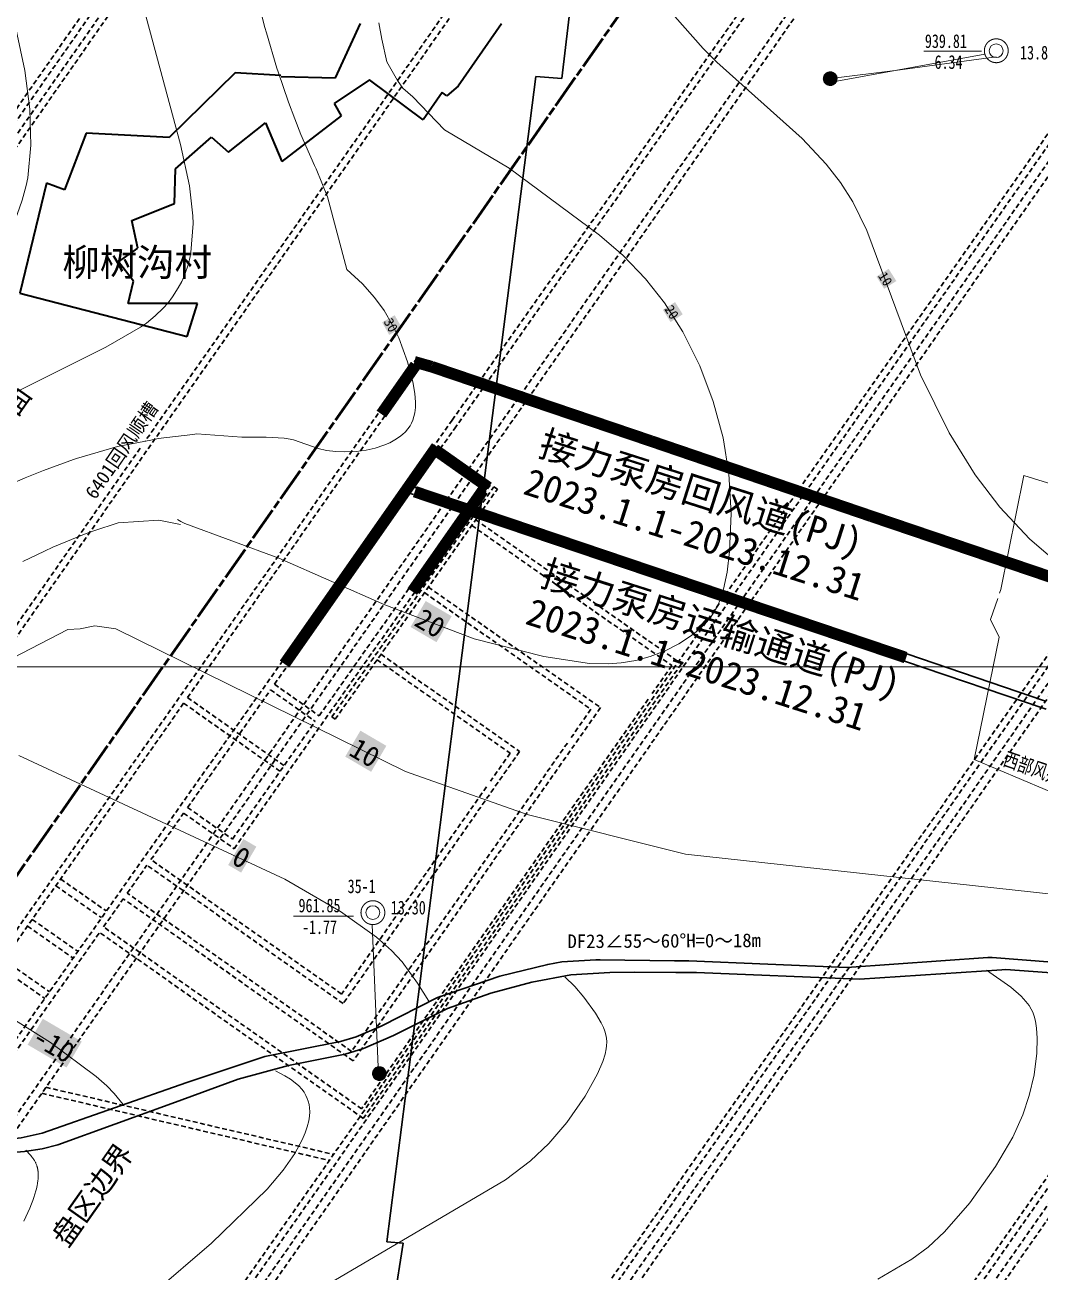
# Model space of a CAD drawing. Header units: inches. Extents: x 36473197 to 36486087, y 3899343 to 3911260.
# Drawn here: x 36477074 to 36477814, y 3906559 to 3907468 of the extents above; entities that cross this region are included whole.
import ezdxf
from ezdxf.enums import TextEntityAlignment as Align

# ---------------------------------------------------------------- set-up
doc = ezdxf.new("R2010")
doc.units = ezdxf.units.IN
doc.header["$MEASUREMENT"] = 0
for name, pattern in [('ACAD_ISO02W100', [15, 12, -3]), ('虚线', [0.0045, 0.00175, -0.001, 0.00175]), ('采区边界', [0.03, 0.0125, -0.001, 0.003, -0.001, 0.0125])]:
    doc.linetypes.add(name, pattern=pattern)
doc.layers.get('Defpoints').update_dxf_attribs({"lineweight": 0})
doc.layers.add('0，2022年4季度接续', color=40, linetype='ACAD_ISO02W100')
for name, color, linetype, lineweight in [('4煤底板等值线', 7, 'Continuous', 0), ('build', 7, 'Continuous', 0), ('JZ-围墙线', 7, 'Continuous', 0), ('五六盘区排水系统', 7, 'Continuous', 0), ('五盘区出面', 7, 'Continuous', 0), ('五盘区回采巷道', 7, 'Continuous', 0), ('可采边界', 7, 'Continuous', 0), ('四盘区辅运巷', 7, 'Continuous', 0), ('居民地', 7, 'Continuous', 0), ('巷道注记', 7, 'Continuous', 0), ('注记', 7, 'Continuous', 0), ('等值线注记', 7, 'Continuous', 0), ('等值线注记东区', 7, 'Continuous', 0), ('经纬网', 7, 'Continuous', 0), ('西区开拓设计', 7, 'Continuous', 0), ('钻孔', 7, 'Continuous', 0), ('钻孔变量', 7, 'Continuous', 0)]:
    doc.layers.add(name, color=color, linetype=linetype, lineweight=lineweight)
doc.layers.add('保护煤柱', color=7, linetype='Continuous', lineweight=0, true_color=0xff0042)
doc.layers.add('断层', color=9, linetype='Continuous', lineweight=0, true_color=0x808080)
doc.styles.add('仿宋', font='simfang.ttf')
doc.styles.add('仿宋_GB2312', font='')
doc.styles.add('宋体', font='SIMSUN.TTC')
doc.styles.add('新宋体', font='SIMSUN.TTC')
doc.styles.add('黑体', font='simhei.ttf')
doc.styles.get('仿宋_GB2312').set_extended_font_data('仿宋_GB2312')
doc.linetypes.add('保护煤柱', pattern='A,0.0195,-0.001,[6,西北矿业高家堡煤矿2022年采掘接续图(2022.8.14).shx,S=1.01575e-06,R=0,X=0,Y=0],0.0195', length=0.04)
doc.linetypes.add('断层上盘', pattern='A,0.01,-0.00215,[5,西北矿业高家堡煤矿2022年采掘接续图(2022.8.14).shx,S=3.07087e-07,R=0,X=0,Y=0],-0.00185,0.01', length=0.024)
doc.linetypes.add('断层下盘', pattern='A,0.01,-0.002,[1,西北矿业高家堡煤矿2022年采掘接续图(2022.8.14).shx,S=5.56693e-06,R=0,X=0,Y=0],0,[2,西北矿业高家堡煤矿2022年采掘接续图(2022.8.14).shx,S=5.56693e-06,R=0,X=0,Y=0],0,[3,西北矿业高家堡煤矿2022年采掘接续图(2022.8.14).shx,S=5.56693e-06,R=0,X=0,Y=0],0,[4,西北矿业高家堡煤矿2022年采掘接续图(2022.8.14).shx,S=5.56693e-06,R=0,X=0,Y=0],-0.002,0.01', length=0.024)
doc.dimstyles.get("Standard").update_dxf_attribs({"dimtxt": 30, "dimasz": 20, "dimexe": 0.18, "dimexo": 0.0625, "dimgap": 0.09, "dimtad": 1, "dimdec": 0, "dimzin": 0, "dimdsep": 46, "dimtxsty": '仿宋', "dimcen": 0.09, "dimclrd": 150, "dimclre": 150, "dimadec": 0, "dimazin": 0, "dimtfac": 1, "dimtdec": 0, "dimtofl": 0, "dimtmove": 0, "dimatfit": 3, "dimfxl": 1, "dimtolj": 1, "dimtzin": 0, "dimlwd": 0, "dimarcsym": 0})

# ---------------------------------------------------------------- blocks, each defined once
blk = doc.blocks.new('*D204')
at = {"layer": 'Defpoints', "color": 0, "transparency": 16777216}
for p in [(36476925.52, 3911082.36), (36486060.15, 3904950.04), (36485936.09, 3904772.87)]:
    blk.add_point(p, dxfattribs=at)
at = {"layer": '四盘区辅运巷', "color": 150, "lineweight": -2, "transparency": 16777216}
for p, q in [((36476925.55, 3911082.41), (36477049.68, 3911259.68)), ((36485936.12, 3904772.92), (36486060.25, 3904950.19))]:
    blk.add_line(p, q, dxfattribs=at)
at = {"layer": '四盘区辅运巷', "color": 150, "lineweight": 0, "transparency": 16777216}
blk.add_line((36477065.96, 3911248.06), (36486043.76, 3904961.51), dxfattribs=at)
at = {"layer": '四盘区辅运巷', "color": 150, "transparency": 16777216}
for points in [[(36477067.87, 3911250.79), (36477064.05, 3911245.33), (36477049.58, 3911259.53)], [(36486045.68, 3904964.24), (36486041.85, 3904958.78), (36486060.15, 3904950.04)]]:
    blk.add_solid(points, dxfattribs=at)
at = {"layer": '四盘区辅运巷', "color": 0, "transparency": 16777216, "insert": (36481563.62, 3908117.29), "char_height": 30, "attachment_point": 5, "rotation": 324.99908, "style": '仿宋'}
blk.add_mtext('\\A1;1100', dxfattribs=at)

msp = doc.modelspace()

# ---------------------------------------------------------------- hatches: boundary and pattern name
at = {"layer": '4煤底板等值线', "true_color": 0xffffff}
for points in [[(36477695, 3907284.53), (36477703.9, 3907290.16), (36477709.53, 3907281.26), (36477700.64, 3907275.63)], [(36477539.14, 3907260.28), (36477548.04, 3907265.91), (36477553.67, 3907257.01), (36477544.78, 3907251.38)], [(36477334.3, 3907251.15), (36477343.47, 3907256.33), (36477348.65, 3907247.16), (36477339.48, 3907241.98)]]:
    msp.add_hatch(color=7, dxfattribs=at).paths.add_polyline_path(points, flags=17)
at = {"layer": '等值线注记', "true_color": 0xffffff}
for points in [[(36477355.03, 3907028.97), (36477366.11, 3907047.9), (36477385.05, 3907036.82), (36477373.97, 3907017.89)], [(36477307.37, 3906934.43), (36477318.46, 3906953.37), (36477337.39, 3906942.29), (36477326.31, 3906923.35)], [(36477221.97, 3906855.38), (36477233.05, 3906874.31), (36477242.52, 3906868.77), (36477231.43, 3906849.83)], [(36477075.64, 3906724.3), (36477086.72, 3906743.24), (36477115.12, 3906726.61), (36477104.04, 3906707.68)]]:
    msp.add_hatch(color=7, dxfattribs=at).paths.add_polyline_path(points, flags=17)
at = {"layer": '钻孔变量'}
for points in [[(36477656.24, 3907428.86), (36477656.26, 3907428.43), (36477656.32, 3907427.99), (36477656.41, 3907427.57), (36477656.55, 3907427.15), (36477656.71, 3907426.74), (36477656.92, 3907426.36), (36477657.15, 3907425.99), (36477657.42, 3907425.64), (36477657.71, 3907425.32), (36477658.04, 3907425.02), (36477658.38, 3907424.75), (36477658.75, 3907424.52), (36477659.14, 3907424.32), (36477659.55, 3907424.15), (36477659.96, 3907424.02), (36477660.39, 3907423.92), (36477660.82, 3907423.87), (36477661.26, 3907423.85), (36477661.7, 3907423.87), (36477662.13, 3907423.92), (36477662.56, 3907424.02), (36477662.98, 3907424.15), (36477663.38, 3907424.32), (36477663.77, 3907424.52), (36477664.14, 3907424.75), (36477664.49, 3907425.02), (36477664.81, 3907425.32), (36477665.1, 3907425.64), (36477665.37, 3907425.99), (36477665.61, 3907426.36), (36477665.81, 3907426.74), (36477665.98, 3907427.15), (36477666.11, 3907427.57), (36477666.2, 3907427.99), (36477666.26, 3907428.43), (36477666.28, 3907428.86), (36477666.26, 3907429.3), (36477666.2, 3907429.74), (36477666.11, 3907430.16), (36477665.98, 3907430.58), (36477665.81, 3907430.99), (36477665.61, 3907431.37), (36477665.37, 3907431.74), (36477665.1, 3907432.09), (36477664.81, 3907432.41), (36477664.49, 3907432.71), (36477664.14, 3907432.97), (36477663.77, 3907433.21), (36477663.38, 3907433.41), (36477662.98, 3907433.58), (36477662.56, 3907433.71), (36477662.13, 3907433.81), (36477661.7, 3907433.86), (36477661.26, 3907433.88), (36477660.82, 3907433.86), (36477660.39, 3907433.81), (36477659.96, 3907433.71), (36477659.55, 3907433.58), (36477659.14, 3907433.41), (36477658.75, 3907433.21), (36477658.38, 3907432.97), (36477658.04, 3907432.71), (36477657.71, 3907432.41), (36477657.42, 3907432.09), (36477657.15, 3907431.74), (36477656.92, 3907431.37), (36477656.71, 3907430.99), (36477656.55, 3907430.58), (36477656.41, 3907430.16), (36477656.32, 3907429.74), (36477656.26, 3907429.3), (36477656.24, 3907428.86)], [(36477327.26, 3906703.26), (36477327.28, 3906703.69), (36477327.34, 3906704.13), (36477327.44, 3906704.55), (36477327.57, 3906704.97), (36477327.73, 3906705.38), (36477327.94, 3906705.76), (36477328.17, 3906706.13), (36477328.44, 3906706.48), (36477328.73, 3906706.8), (36477329.06, 3906707.1), (36477329.4, 3906707.37), (36477329.77, 3906707.6), (36477330.16, 3906707.8), (36477330.57, 3906707.97), (36477330.98, 3906708.1), (36477331.41, 3906708.2), (36477331.85, 3906708.25), (36477332.28, 3906708.27), (36477332.72, 3906708.25), (36477333.15, 3906708.2), (36477333.58, 3906708.1), (36477334, 3906707.97), (36477334.4, 3906707.8), (36477334.79, 3906707.6), (36477335.16, 3906707.37), (36477335.51, 3906707.1), (36477335.83, 3906706.8), (36477336.13, 3906706.48), (36477336.39, 3906706.13), (36477336.63, 3906705.76), (36477336.83, 3906705.38), (36477337, 3906704.97), (36477337.13, 3906704.55), (36477337.22, 3906704.13), (36477337.28, 3906703.69), (36477337.3, 3906703.26), (36477337.28, 3906702.82), (36477337.22, 3906702.38), (36477337.13, 3906701.96), (36477337, 3906701.54), (36477336.83, 3906701.14), (36477336.63, 3906700.75), (36477336.39, 3906700.38), (36477336.13, 3906700.03), (36477335.83, 3906699.71), (36477335.51, 3906699.41), (36477335.16, 3906699.15), (36477334.79, 3906698.91), (36477334.4, 3906698.71), (36477334, 3906698.54), (36477333.58, 3906698.41), (36477333.15, 3906698.31), (36477332.72, 3906698.26), (36477332.28, 3906698.24), (36477331.85, 3906698.26), (36477331.41, 3906698.31), (36477330.98, 3906698.41), (36477330.57, 3906698.54), (36477330.16, 3906698.71), (36477329.77, 3906698.91), (36477329.4, 3906699.15), (36477329.06, 3906699.41), (36477328.73, 3906699.71), (36477328.44, 3906700.03), (36477328.17, 3906700.38), (36477327.94, 3906700.75), (36477327.73, 3906701.14), (36477327.57, 3906701.54), (36477327.44, 3906701.96), (36477327.34, 3906702.38), (36477327.28, 3906702.82)]]:
    msp.add_hatch(color=7, dxfattribs=at).paths.add_polyline_path(points, flags=17)

# ---------------------------------------------------------------- linework, layer by layer
at = {"layer": '0，2022年4季度接续', "color": 2, "linetype": 'ACAD_ISO02W100', "ltscale": 5, "const_width": 8.46}
for points in [[(36477333.76, 3907184.26), (36477358.78, 3907219.98)], [(36477357.77, 3907222.37), (36477370.39, 3907218.81)], [(36477372.62, 3907158.42), (36477411.91, 3907130.73)], [(36477356.28, 3907054.83), (36477407.85, 3907128.59)], [(36477263.09, 3907002), (36477349.12, 3907124.87)]]:
    msp.add_lwpolyline(points, dxfattribs=at)
at = {"layer": '0，2022年4季度接续', "color": 3, "linetype": 'ACAD_ISO02W100', "ltscale": 5, "const_width": 8.46}
for points in [[(36477370.39, 3907218.81), (36477530.76, 3907164.48)], [(36477349.12, 3907124.87), (36477374.14, 3907160.59)], [(36477358.11, 3907127.66), (36477477.49, 3907087.34)]]:
    msp.add_lwpolyline(points, dxfattribs=at)
at = {"layer": '0，2022年4季度接续', "color": 160, "linetype": 'ACAD_ISO02W100', "ltscale": 5, "const_width": 8.46}
msp.add_lwpolyline([(36477530.76, 3907164.48), (36477691.02, 3907109.8)], dxfattribs=at)
at = {"layer": '0，2022年4季度接续', "color": 1, "linetype": 'ACAD_ISO02W100', "ltscale": 5, "const_width": 8.46}
for points in [[(36477691.02, 3907109.8), (36477851.39, 3907055.47)], [(36477596.87, 3907047.01), (36477716.25, 3907006.69)]]:
    msp.add_lwpolyline(points, dxfattribs=at)
at = {"layer": '0，2022年4季度接续', "color": 5, "linetype": 'ACAD_ISO02W100', "ltscale": 5, "const_width": 8.46}
msp.add_lwpolyline([(36477477.49, 3907087.34), (36477596.87, 3907047.01)], dxfattribs=at)
at = {"layer": '4煤底板等值线', "color": 7, "linetype": 'Continuous', "lineweight": 0, "flags": 128}
for points in [[(36477128.65, 3907598.31), (36477187.24, 3907380.95), (36477193.72, 3907350.76), (36477196.24, 3907328.89), (36477196.46, 3907323.18), (36477194.66, 3907302.1), (36477194.22, 3907299.1), (36477192.95, 3907293.79), (36477190.3, 3907286.03), (36477188.11, 3907281.02), (36477185.59, 3907276.29), (36477181.28, 3907269.67), (36477178.08, 3907265.48), (36477174.64, 3907261.5), (36477168.76, 3907255.82), (36477162.42, 3907250.65), (36477157.95, 3907247.53), (36477132.67, 3907233.03), (36476875.6, 3907104.57), (36476545.39, 3906990.27), (36476473.14, 3906957.43)], [(36477491.43, 3907538.05), (36477568.59, 3907450.91), (36477578.54, 3907440.8), (36477640.82, 3907385.33), (36477658.37, 3907366.59), (36477668.77, 3907353.25), (36477677.72, 3907339.02), (36477687.88, 3907318.15), (36477727.18, 3907212.93), (36477748, 3907170.53), (36477767.05, 3907139.86), (36477785.02, 3907116.39), (36477806.77, 3907093.31), (36477834.22, 3907069.72)], [(36477242.96, 3907488.92), (36477248.82, 3907466.1), (36477249.92, 3907462.22), (36477257.54, 3907436.47), (36477258.39, 3907433.75), (36477265.92, 3907411.8), (36477270.59, 3907399.54), (36477275.05, 3907388.2), (36477284.9, 3907365.64), (36477286.11, 3907363.03), (36477294.48, 3907342.69), (36477308.66, 3907289.78)], [(36477064.95, 3907475.96), (36477073.54, 3907434.92), (36477077.2, 3907406.7), (36477078.05, 3907380.45), (36477075.68, 3907356.45), (36477074.64, 3907350.95), (36477071.72, 3907340.13), (36477067.97, 3907329.85), (36477063.51, 3907320.14), (36477058.31, 3907310.9), (36477049.38, 3907297.9), (36477035.65, 3907281.86), (36477008.18, 3907256.16), (36476954.87, 3907216.52), (36476910.53, 3907189.9), (36476864.1, 3907167.73), (36476795.6, 3907143.18), (36476524.91, 3907069.98), (36476428.1, 3907033.93)], [(36477379.93, 3907391.57), (36477356.77, 3907415.54), (36477356.77, 3907415.54), (36477349.3, 3907421.82), (36477345.55, 3907427.42), (36477337.71, 3907441.04), (36477334.08, 3907457.71), (36477332.01, 3907469.54)], [(36477379.93, 3907391.57), (36477426.9, 3907363.55), (36477493.02, 3907314.81), (36477510.24, 3907299.8), (36477526.58, 3907282.85), (36477540.35, 3907265.38), (36477553.74, 3907244.23), (36477566.09, 3907219.43), (36477575.96, 3907193.4), (36477583.12, 3907166.86), (36477587.38, 3907140.57), (36477589.06, 3907111.67), (36477587.9, 3907084.05), (36477586.03, 3907068.9), (36477583.51, 3907056.66), (36477581.23, 3907049.4), (36477578.92, 3907044.05), (36477576.68, 3907039.98), (36477573.58, 3907035.47), (36477569.89, 3907031.17), (36477565.54, 3907027.02), (36477559.35, 3907022.18), (36477550.77, 3907016.7), (36477540.85, 3907011.69), (36477529.79, 3907007.42), (36477519.52, 3907004.59), (36477508.66, 3907002.71), (36477499.23, 3907002.01), (36477485.61, 3907002.36), (36477452.22, 3907007.36), (36477401.44, 3907020.37), (36477336.21, 3907045.17), (36477258.88, 3907079.24), (36477190.23, 3907104.4), (36477187.3, 3907105.88), (36477185.07, 3907107.25)], [(36477308.66, 3907289.78), (36477320.05, 3907279.18), (36477328.83, 3907269.18), (36477335.71, 3907259.7), (36477341.9, 3907249.12), (36477346.39, 3907239.73), (36477352.81, 3907222.32), (36477356.74, 3907207.7), (36477358.21, 3907199.23), (36477358.67, 3907193.03), (36477358.58, 3907189.03), (36477358.14, 3907185.19), (36477357.53, 3907182.44), (36477356.68, 3907179.8), (36477355.77, 3907177.7), (36477354.66, 3907175.71), (36477353.09, 3907173.45), (36477351.27, 3907171.34), (36477349.21, 3907169.37), (36477346.93, 3907167.55), (36477343.61, 3907165.34), (36477339.98, 3907163.39), (36477335.58, 3907161.49), (36477329.34, 3907159.45), (36477322.77, 3907157.97), (36477315.46, 3907156.97), (36477307, 3907156.59), (36477300.41, 3907156.88), (36477293.63, 3907157.77), (36477287.69, 3907159.09), (36477269.73, 3907165.36), (36477267.13, 3907166.05), (36477262.82, 3907166.73), (36477249.63, 3907167.39), (36477231.86, 3907167.35)], [(36477231.86, 3907167.35), (36477199.16, 3907169.93), (36477196.24, 3907169.41), (36477170.98, 3907166.32), (36477165.43, 3907165.33), (36477141.25, 3907160.5), (36477137.14, 3907159.48), (36477111.27, 3907151.94), (36477109.07, 3907151.19), (36477087.15, 3907143.17), (36477073.94, 3907137.66), (36477064.34, 3907133.5)], [(36477072.07, 3907076.77), (36477087.82, 3907084.2), (36477094, 3907087.07), (36477117.02, 3907096.6), (36477123.86, 3907099.04), (36477141.73, 3907104.96), (36477171.31, 3907106.9), (36477187.27, 3907103.67)], [(36477140.06, 3907027.67), (36477124.77, 3907029.82), (36477113.94, 3907027.63), (36477113.94, 3907027.63), (36477105.07, 3907027.04), (36476889.19, 3906915.63), (36476691.18, 3906836.86), (36476643.13, 3906812.73), (36476603.98, 3906788.84), (36476568.29, 3906762.52), (36476539.98, 3906737.48), (36476510.89, 3906706.52), (36476485.35, 3906673.09), (36476465.98, 3906641.73), (36476449.51, 3906608.36), (36476436.12, 3906572.87), (36476424.86, 3906529.44), (36476418.69, 3906486.16), (36476417.04, 3906444.1), (36476420.32, 3906392.44), (36476431.17, 3906329.68), (36476463.44, 3906220.22), (36476476.1, 3906185.32)], [(36477140.06, 3907027.67), (36477351.31, 3906923.6), (36477440.13, 3906892.27), (36477555.79, 3906863.17), (36478021.33, 3906812.51)], [(36477069.28, 3906935.17), (36477263.32, 3906845.01), (36477303.88, 3906821.56), (36477330.09, 3906802.71), (36477341.23, 3906792.97), (36477348.9, 3906784.65), (36477360.13, 3906769.29), (36477368.41, 3906756.01)], [(36476987.87, 3906781.99), (36477015.35, 3906766.35), (36477024.8, 3906761.73), (36477042.54, 3906754.85), (36477064.11, 3906743.74), (36477092.41, 3906725.89), (36477125.57, 3906701.23), (36477133.45, 3906694.36), (36477138.89, 3906688.79), (36477145.4, 3906680.74)], [(36477695.93, 3906553.24), (36477720.83, 3906568.01), (36477732.69, 3906576.76), (36477744.59, 3906587.73), (36477763.05, 3906609.05), (36477781.82, 3906635.38), (36477794.44, 3906656.98), (36477801.81, 3906673.17), (36477806.56, 3906687.31), (36477809.98, 3906702.41), (36477811.96, 3906718.04), (36477812.32, 3906729.19), (36477811.87, 3906736.35), (36477811.05, 3906741.44), (36477810.06, 3906745.19), (36477809.05, 3906747.94), (36477807.92, 3906750.32), (36477806.36, 3906752.95), (36477804.13, 3906755.94), (36477800.66, 3906759.68), (36477793.02, 3906766.22), (36477775.37, 3906778.65)], [(36477467.57, 3906773.72), (36477474.94, 3906766.68), (36477481.55, 3906758.98), (36477489.93, 3906747.29), (36477494.2, 3906740.17), (36477495.81, 3906736.9), (36477496.86, 3906734.15), (36477497.56, 3906731.64), (36477498.01, 3906729.06), (36477498.19, 3906726.39), (36477498.1, 3906723.6), (36477497.82, 3906721.24), (36477497.04, 3906717.48), (36477495.33, 3906711.99), (36477491.52, 3906702.99), (36477482.53, 3906686.83), (36477469.1, 3906667.6), (36477456, 3906652.32), (36477442.55, 3906639.57), (36477424.26, 3906625.69), (36477166.79, 3906474.33)], [(36477256.38, 3906705.23), (36477263.38, 3906701.7), (36477267.37, 3906699.21), (36477270.84, 3906696.6), (36477273.45, 3906694.24), (36477275.69, 3906691.78), (36477277.3, 3906689.61), (36477278.64, 3906687.39), (36477279.72, 3906685.11), (36477280.42, 3906683.16), (36477281.02, 3906680.78), (36477281.38, 3906678.35), (36477281.52, 3906675.46), (36477281.33, 3906672.09), (36477280.8, 3906668.69), (36477279.7, 3906664.4), (36477278.2, 3906660.11), (36477275.98, 3906655), (36477270.49, 3906645.06), (36477262.09, 3906632.84), (36477250.36, 3906619.05), (36477209.79, 3906579.68), (36477080.6, 3906468.76), (36477026.49, 3906415.09)], [(36477074.37, 3906647.49), (36477075.47, 3906646.24), (36477076.6, 3906645), (36477077.73, 3906643.75), (36477078.81, 3906642.47), (36477079.05, 3906642.16), (36477079.28, 3906641.85), (36477079.51, 3906641.54), (36477079.74, 3906641.22), (36477079.97, 3906640.86), (36477080.21, 3906640.5), (36477080.43, 3906640.14), (36477080.65, 3906639.77), (36477080.88, 3906639.36), (36477081.09, 3906638.95), (36477081.3, 3906638.53), (36477081.5, 3906638.11), (36477081.71, 3906637.65), (36477081.9, 3906637.18), (36477082.08, 3906636.71), (36477082.25, 3906636.23), (36477082.34, 3906635.98), (36477082.42, 3906635.72), (36477082.49, 3906635.46), (36477082.57, 3906635.2), (36477082.64, 3906634.93), (36477082.71, 3906634.66), (36477082.78, 3906634.39), (36477082.85, 3906634.11), (36477082.91, 3906633.83), (36477082.97, 3906633.54), (36477083.02, 3906633.25), (36477083.07, 3906632.96), (36477083.12, 3906632.66), (36477083.16, 3906632.35), (36477083.2, 3906632.05), (36477083.24, 3906631.74), (36477083.27, 3906631.42), (36477083.3, 3906631.1), (36477083.33, 3906630.78), (36477083.35, 3906630.46), (36477083.37, 3906630.12), (36477083.38, 3906629.78), (36477083.39, 3906629.44), (36477083.39, 3906629.1), (36477083.38, 3906628.37), (36477083.35, 3906627.64), (36477083.31, 3906626.92), (36477083.25, 3906626.19), (36477083.17, 3906625.39), (36477083.07, 3906624.59), (36477082.95, 3906623.8), (36477082.82, 3906623.01), (36477082.58, 3906621.7), (36477082.3, 3906620.4), (36477082, 3906619.1), (36477081.67, 3906617.81), (36477080.98, 3906615.38), (36477080.21, 3906612.98), (36477079.38, 3906610.59), (36477078.5, 3906608.23), (36477077.22, 3906605.06), (36477075.86, 3906601.92), (36477074.42, 3906598.81), (36477072.93, 3906595.74)]]:
    msp.add_lwpolyline(points, dxfattribs=at)
at = {"layer": 'JZ-围墙线', "linetype": 'Continuous', "lineweight": 15, "flags": 128}
msp.add_lwpolyline([(36477783.53, 3907049.86), (36477778.23, 3907034.49), (36477784.53, 3907021.59), (36477766.41, 3906932.25), (36477904.52, 3906873.96), (36477979.93, 3907084.44), (36477802.52, 3907139.42), (36477785.76, 3907056.35), (36477784.83, 3907053.65)], dxfattribs=at)
at = {"layer": '五六盘区排水系统', "color": 30, "linetype": '虚线', "lineweight": 30, "ltscale": 2000, "true_color": 0xff7f00}
for p, q in [((36477385.32, 3907179.76), (36477828.27, 3907808.29)), ((36477387.01, 3907173.48), (36477832.67, 3907805.85)), ((36477359.79, 3907225.25), (36476967.18, 3906664.76)), ((36477361.52, 3907218.97), (36477192.35, 3906977.47)), ((36477028.53, 3906673.49), (36477385.32, 3907179.76)), ((36477376.7, 3907158.85), (36477387.01, 3907173.48)), ((36477357.22, 3907131.21), (36477373.82, 3907154.77)), ((36477357.22, 3907131.21), (36477373.82, 3907154.77)), ((36477357.22, 3907131.21), (36477373.82, 3907154.77)), ((36477373.82, 3907154.77), (36477406.5, 3907131.74)), ((36477373.82, 3907154.77), (36477406.5, 3907131.74)), ((36477373.82, 3907154.77), (36477406.5, 3907131.74)), ((36477376.7, 3907158.85), (36477413.46, 3907132.94)), ((36477376.7, 3907158.85), (36477413.46, 3907132.94)), ((36477376.7, 3907158.85), (36477413.46, 3907132.94)), ((36477401.63, 3907116.16), (36477413.46, 3907132.94)), ((36477401.63, 3907116.16), (36477413.46, 3907132.94)), ((36477401.63, 3907116.16), (36477413.46, 3907132.94)), ((36477255.73, 3906987.2), (36477353.97, 3907126.6)), ((36477255.73, 3906987.2), (36477353.97, 3907126.6)), ((36477255.73, 3906987.2), (36477353.97, 3907126.6)), ((36477396.7, 3907117.83), (36477406.5, 3907131.74)), ((36477396.7, 3907117.83), (36477406.5, 3907131.74)), ((36477396.7, 3907117.83), (36477406.5, 3907131.74)), ((36477404.6, 3907115.15), (36477415.92, 3907131.22)), ((36477404.6, 3907115.15), (36477415.92, 3907131.22)), ((36477404.6, 3907115.15), (36477415.92, 3907131.22)), ((36477407.56, 3907114.15), (36477418.37, 3907129.49)), ((36477407.56, 3907114.15), (36477418.37, 3907129.49)), ((36477407.56, 3907114.15), (36477418.37, 3907129.49)), ((36477415.92, 3907131.22), (36477418.37, 3907129.49)), ((36477415.92, 3907131.22), (36477418.37, 3907129.49)), ((36477415.92, 3907131.22), (36477418.37, 3907129.49)), ((36477226.25, 3906867.29), (36477398.39, 3907111.56)), ((36477226.25, 3906867.29), (36477398.39, 3907111.56)), ((36477226.25, 3906867.29), (36477398.39, 3907111.56)), ((36477288.4, 3906964.17), (36477393.45, 3907113.23)), ((36477288.4, 3906964.17), (36477393.45, 3907113.23)), ((36477288.4, 3906964.17), (36477393.45, 3907113.23)), ((36477297.62, 3906963.36), (36477401.35, 3907110.55)), ((36477297.62, 3906963.36), (36477401.35, 3907110.55)), ((36477297.62, 3906963.36), (36477401.35, 3907110.55)), ((36477300.07, 3906961.63), (36477404.32, 3907109.55)), ((36477300.07, 3906961.63), (36477404.32, 3907109.55)), ((36477300.07, 3906961.63), (36477404.32, 3907109.55)), ((36477402.61, 3907107.14), (36477552.64, 3907002.09)), ((36477402.61, 3907107.14), (36477552.64, 3907002.09)), ((36477402.61, 3907107.14), (36477552.64, 3907002.09)), ((36477399.74, 3907103.04), (36477545.67, 3907000.86)), ((36477399.74, 3907103.04), (36477545.67, 3907000.86)), ((36477399.74, 3907103.04), (36477545.67, 3907000.86)), ((36477365.17, 3907054), (36477486.69, 3906968.92)), ((36477365.17, 3907054), (36477486.69, 3906968.92)), ((36477365.17, 3907054), (36477486.69, 3906968.92)), ((36477368.05, 3907058.09), (36477493.65, 3906970.15)), ((36477368.05, 3907058.09), (36477493.65, 3906970.15)), ((36477368.05, 3907058.09), (36477493.65, 3906970.15)), ((36477333.49, 3907009.05), (36477434.66, 3906938.2)), ((36477333.49, 3907009.05), (36477434.66, 3906938.2)), ((36477333.49, 3907009.05), (36477434.66, 3906938.2)), ((36477552.64, 3907002.09), (36477320.54, 3906670.61)), ((36477552.64, 3907002.09), (36477320.54, 3906670.61)), ((36477552.64, 3907002.09), (36477320.54, 3906670.61)), ((36477330.61, 3907004.96), (36477427.7, 3906936.98)), ((36477330.61, 3907004.96), (36477427.7, 3906936.98)), ((36477330.61, 3907004.96), (36477427.7, 3906936.98)), ((36477545.67, 3907000.86), (36477531.33, 3906980.38)), ((36477545.67, 3907000.86), (36477531.33, 3906980.38)), ((36477545.67, 3907000.86), (36477531.33, 3906980.38)), ((36477255.73, 3906987.2), (36477288.4, 3906964.17)), ((36477255.73, 3906987.2), (36477288.4, 3906964.17)), ((36477255.73, 3906987.2), (36477288.4, 3906964.17)), ((36477192.36, 3906897.28), (36477252.85, 3906983.11)), ((36477192.36, 3906897.28), (36477252.85, 3906983.11)), ((36477192.36, 3906897.28), (36477252.85, 3906983.11)), ((36477252.85, 3906983.11), (36477285.52, 3906960.08)), ((36477252.85, 3906983.11), (36477285.52, 3906960.08)), ((36477252.85, 3906983.11), (36477285.52, 3906960.08)), ((36477189.48, 3906973.37), (36476995.57, 3906696.58)), ((36477189.48, 3906973.37), (36477259.91, 3906923.74)), ((36477189.48, 3906973.37), (36477259.91, 3906923.74)), ((36477189.48, 3906973.37), (36477259.91, 3906923.74)), ((36477192.35, 3906977.47), (36477262.79, 3906927.82)), ((36477192.35, 3906977.47), (36477262.79, 3906927.82)), ((36477192.35, 3906977.47), (36477262.79, 3906927.82)), ((36477493.65, 3906970.15), (36477313.22, 3906712.47)), ((36477493.65, 3906970.15), (36477313.22, 3906712.47)), ((36477493.65, 3906970.15), (36477313.22, 3906712.47)), ((36477528.47, 3906976.29), (36477319.32, 3906677.59)), ((36477528.47, 3906976.29), (36477319.32, 3906677.59)), ((36477528.47, 3906976.29), (36477319.32, 3906677.59)), ((36477486.69, 3906968.92), (36477472.35, 3906948.44)), ((36477486.69, 3906968.92), (36477472.35, 3906948.44)), ((36477486.69, 3906968.92), (36477472.35, 3906948.44)), ((36477225.04, 3906874.26), (36477285.52, 3906960.08)), ((36477225.04, 3906874.26), (36477285.52, 3906960.08)), ((36477225.04, 3906874.26), (36477285.52, 3906960.08)), ((36477297.62, 3906963.36), (36477300.07, 3906961.63)), ((36477297.62, 3906963.36), (36477300.07, 3906961.63)), ((36477297.62, 3906963.36), (36477300.07, 3906961.63)), ((36477469.48, 3906944.34), (36477312, 3906719.45)), ((36477469.48, 3906944.34), (36477312, 3906719.45)), ((36477469.48, 3906944.34), (36477312, 3906719.45)), ((36477434.66, 3906938.2), (36477305.91, 3906754.33)), ((36477434.66, 3906938.2), (36477305.91, 3906754.33)), ((36477434.66, 3906938.2), (36477305.91, 3906754.33)), ((36477427.7, 3906936.98), (36477413.36, 3906916.5)), ((36477427.7, 3906936.98), (36477413.36, 3906916.5)), ((36477427.7, 3906936.98), (36477413.36, 3906916.5)), ((36477410.49, 3906912.4), (36477304.69, 3906761.3)), ((36477410.49, 3906912.4), (36477304.69, 3906761.3)), ((36477410.49, 3906912.4), (36477304.69, 3906761.3)), ((36477192.36, 3906897.28), (36477225.04, 3906874.26)), ((36477192.36, 3906897.28), (36477225.04, 3906874.26)), ((36477192.36, 3906897.28), (36477225.04, 3906874.26)), ((36477165.61, 3906859.32), (36477189.48, 3906893.2)), ((36477165.61, 3906859.32), (36477189.48, 3906893.2)), ((36477165.61, 3906859.32), (36477189.48, 3906893.2)), ((36477189.48, 3906893.2), (36477226.25, 3906867.29)), ((36477189.48, 3906893.2), (36477226.25, 3906867.29)), ((36477189.48, 3906893.2), (36477226.25, 3906867.29)), ((36477148.33, 3906834.8), (36477162.73, 3906855.23)), ((36477148.33, 3906834.8), (36477162.73, 3906855.23)), ((36477148.33, 3906834.8), (36477162.73, 3906855.23)), ((36477305.91, 3906754.33), (36477162.73, 3906855.23)), ((36477305.91, 3906754.33), (36477162.73, 3906855.23)), ((36477305.91, 3906754.33), (36477162.73, 3906855.23)), ((36477304.69, 3906761.3), (36477165.61, 3906859.32)), ((36477304.69, 3906761.3), (36477165.61, 3906859.32)), ((36477304.69, 3906761.3), (36477165.61, 3906859.32)), ((36477099.65, 3906845.18), (36477132.87, 3906821.92)), ((36477099.65, 3906845.18), (36477132.87, 3906821.92)), ((36477099.65, 3906845.18), (36477132.87, 3906821.92)), ((36477096.21, 3906840.26), (36477129.42, 3906817)), ((36477096.21, 3906840.26), (36477129.42, 3906817)), ((36477096.21, 3906840.26), (36477129.42, 3906817)), ((36477312, 3906719.45), (36477148.33, 3906834.8)), ((36477312, 3906719.45), (36477148.33, 3906834.8)), ((36477312, 3906719.45), (36477148.33, 3906834.8)), ((36477131.04, 3906810.27), (36477145.45, 3906830.71)), ((36477131.04, 3906810.27), (36477145.45, 3906830.71)), ((36477131.04, 3906810.27), (36477145.45, 3906830.71)), ((36477313.22, 3906712.47), (36477145.45, 3906830.71)), ((36477313.22, 3906712.47), (36477145.45, 3906830.71)), ((36477313.22, 3906712.47), (36477145.45, 3906830.71)), ((36477079, 3906815.69), (36477112.22, 3906792.43)), ((36477079, 3906815.69), (36477112.22, 3906792.43)), ((36477079, 3906815.69), (36477112.22, 3906792.43)), ((36477046.53, 3906690.34), (36477128.16, 3906806.19)), ((36477075.56, 3906810.77), (36477108.78, 3906787.51)), ((36477075.56, 3906810.77), (36477108.78, 3906787.51)), ((36477075.56, 3906810.77), (36477108.78, 3906787.51)), ((36477320.54, 3906670.61), (36477128.16, 3906806.19)), ((36477320.54, 3906670.61), (36477128.16, 3906806.19)), ((36477320.54, 3906670.61), (36477128.16, 3906806.19)), ((36477319.32, 3906677.59), (36477131.04, 3906810.27)), ((36477319.32, 3906677.59), (36477131.04, 3906810.27)), ((36477319.32, 3906677.59), (36477131.04, 3906810.27)), ((36477054.91, 3906781.28), (36477088.13, 3906758.02)), ((36477054.91, 3906781.28), (36477088.13, 3906758.02)), ((36477054.91, 3906781.28), (36477088.13, 3906758.02)), ((36477058.35, 3906786.2), (36477091.57, 3906762.94)), ((36477058.35, 3906786.2), (36477091.57, 3906762.94)), ((36477058.35, 3906786.2), (36477091.57, 3906762.94))]:
    msp.add_line(p, q, dxfattribs=at)
at = {"layer": '五盘区出面', "linetype": '采区边界', "lineweight": 50, "ltscale": 2000}
msp.add_line((36476135.89, 3905516.89), (36477719.97, 3907779.14), dxfattribs=at)
at = {"layer": '五盘区回采巷道', "color": 7, "linetype": '虚线', "lineweight": 30, "ltscale": 2000}
for p, q in [((36477806.03, 3907727.75), (36476568.75, 3905960.71)), ((36477811.31, 3907724.83), (36476573.66, 3905957.27)), ((36477987.2, 3907627.33), (36476736.86, 3905841.66)), ((36477991.6, 3907624.9), (36476740.95, 3905838.79)), ((36477997.75, 3907621.48), (36476746.69, 3905834.77)), ((36478003.03, 3907618.56), (36476751.61, 3905831.33)), ((36478189.47, 3907515.21), (36476621.43, 3905275.81)), ((36478178.92, 3907521.06), (36476631.47, 3905311.07)), ((36478183.31, 3907518.63), (36476632.7, 3905304.1)), ((36478189.47, 3907515.21), (36476925.9, 3905710.63)), ((36478194.75, 3907512.29), (36476629.79, 3905277.28)), ((36478418.69, 3907462.5), (36477103.84, 3905584.7)), ((36478423.96, 3907459.57), (36477108.76, 3905581.25)), ((36478370.63, 3907414.79), (36477094.01, 3905591.58)), ((36478370.63, 3907414.79), (36477094.01, 3905591.58)), ((36478370.63, 3907414.79), (36477094.01, 3905591.58)), ((36478375.03, 3907412.36), (36477098.11, 3905588.71)), ((36478375.03, 3907412.36), (36477098.11, 3905588.71)), ((36478375.03, 3907412.36), (36477098.11, 3905588.71))]:
    msp.add_line(p, q, dxfattribs=at)
at = {"layer": '保护煤柱', "color": 1, "linetype": '保护煤柱', "lineweight": 30, "ltscale": 3750, "true_color": 0xff0000}
for p, q in [((36477480.1, 3907554.74), (36477465.51, 3907428.92)), ((36477446.41, 3907430.43), (36477388.59, 3906977.85)), ((36477465.51, 3907428.92), (36477446.41, 3907430.43)), ((36477388.59, 3906977.85), (36477337.83, 3906580.48)), ((36477337.83, 3906580.48), (36477349.72, 3906579.58)), ((36477349.72, 3906579.58), (36477340.8, 3906523.33))]:
    msp.add_line(p, q, dxfattribs=at)
at = {"layer": '可采边界'}
for p, q in [((36477692, 3907112.71), (36477690.27, 3907107.59)), ((36477478.34, 3907089.86), (36477476.63, 3907084.81)), ((36477597.72, 3907049.54), (36477596.01, 3907044.48)), ((36477717.11, 3907009.21), (36477715.39, 3907004.16))]:
    msp.add_line(p, q, dxfattribs=at)
at = {"layer": '居民地', "color": 254, "linetype": 'Continuous', "lineweight": 35, "true_color": 0xd7d7d7}
for p, q in [((36477300.26, 3907429.55, 0.2), (36477318.43, 3907469.16, 0.2)), ((36477421.34, 3907468.87, 0.2), (36477389.74, 3907423.3, 0.2)), ((36477227.11, 3907433.04, 0.2), (36477179, 3907385.84, 0.2)), ((36477260.48, 3907431.27, 0.2), (36477227.11, 3907433.04, 0.2)), ((36477260.61, 3907430.49, 0.2), (36477300.26, 3907429.55, 0.2)), ((36477325.03, 3907427.95, 0.2), (36477299.38, 3907410.72, 0.2)), ((36477364.32, 3907398.72, 0.2), (36477325.03, 3907427.95, 0.2)), ((36477378.12, 3907418.81, 0.2), (36477364.32, 3907398.72, 0.2)), ((36477381.46, 3907416.29, 0.2), (36477378.12, 3907418.81, 0.2)), ((36477389.74, 3907423.3, 0.2), (36477381.46, 3907416.29, 0.2)), ((36477299.38, 3907410.72, 0.2), (36477304.53, 3907401.69, 0.2)), ((36477222.24, 3907375.14, 0.2), (36477249.2, 3907396.64, 0.2)), ((36477249.2, 3907396.64, 0.2), (36477261.14, 3907368.36, 0.2)), ((36477304.53, 3907401.69, 0.2), (36477261.14, 3907368.36, 0.2)), ((36477118.44, 3907389.2, 0.2), (36477102.48, 3907347.8, 0.2)), ((36477179, 3907385.84, 0.2), (36477118.44, 3907389.2, 0.2)), ((36477183.62, 3907363.2, 0.2), (36477209.9, 3907386.27, 0.2)), ((36477209.9, 3907386.27, 0.2), (36477222.24, 3907375.14, 0.2)), ((36477182.83, 3907337.75, 0.2), (36477183.62, 3907363.2, 0.2)), ((36477089.38, 3907352.76, 0.2), (36477069.9, 3907272.43, 0.2)), ((36477102.48, 3907347.8, 0.2), (36477089.38, 3907352.76, 0.2)), ((36477151.78, 3907325.42, 0.2), (36477182.83, 3907337.75, 0.2)), ((36477156.16, 3907305.14, 0.2), (36477151.78, 3907325.42, 0.2)), ((36477141.82, 3907295.19, 0.2), (36477156.16, 3907305.14, 0.2)), ((36477152.97, 3907281.27, 0.2), (36477141.82, 3907295.19, 0.2)), ((36477148.99, 3907264.97, 0.2), (36477152.97, 3907281.27, 0.2)), ((36477069.9, 3907272.43, 0.2), (36477191.98, 3907240.7, 0.2)), ((36477199.55, 3907264.97, 0.2), (36477148.99, 3907264.97, 0.2)), ((36477191.98, 3907240.7, 0.2), (36477199.55, 3907264.97, 0.2))]:
    msp.add_line(p, q, dxfattribs=at)
at = {"layer": '断层', "color": 1, "linetype": '断层上盘', "lineweight": 30, "ltscale": 2000, "true_color": 0xff0000, "flags": 128}
for points in [[(36477180.96, 3906681.33), (36477229.32, 3906699.27), (36477266.06, 3906709.04), (36477307.31, 3906717.49), (36477320.63, 3906721.5), (36477342.58, 3906730.99), (36477382.09, 3906750.72), (36477413.65, 3906761.88), (36477443.66, 3906769.89), (36477472.11, 3906775.27), (36477500.52, 3906777.1), (36477518.58, 3906777.2), (36477548.74, 3906776.87), (36477563.75, 3906776.93), (36477682.55, 3906772.02), (36477786.4, 3906779.03), (36477789.39, 3906779.06), (36477859.16, 3906774.13), (36477862.16, 3906774.1), (36477919.2, 3906776.73), (36477984.46, 3906786.77), (36478019.4, 3906795.35), (36478024.11, 3906796.9), (36478038.73, 3906803.28), (36478072.65, 3906820.75), (36478083.73, 3906825.09), (36478097.06, 3906828.84), (36478118.72, 3906832.5), (36478156.73, 3906835.14)], [(36476776.91, 3906640.11), (36476921.19, 3906638.91), (36476993.12, 3906639.97), (36477073.45, 3906646.32), (36477086.2, 3906648.38), (36477097.76, 3906651.2), (36477180.96, 3906681.33)]]:
    msp.add_lwpolyline(points, dxfattribs=at)
at = {"layer": '断层', "color": 1, "linetype": '断层下盘', "lineweight": 30, "ltscale": 2000, "true_color": 0xff0000, "flags": 128}
for points in [[(36477191.81, 3906696.81), (36477248.61, 3906715.78), (36477303.86, 3906726.62), (36477315.32, 3906730.06), (36477333.7, 3906737.89), (36477374.68, 3906758.65), (36477420.18, 3906774.42), (36477455.15, 3906782.92), (36477465.44, 3906784.64), (36477490.35, 3906786.14), (36477493.37, 3906786.16), (36477547.71, 3906785.48), (36477558.22, 3906785.51), (36477673.48, 3906780.73), (36477776.34, 3906787.81), (36477778.33, 3906787.83), (36477779.33, 3906787.83), (36477845.11, 3906782.9), (36477847.1, 3906782.88), (36477933.97, 3906791.3), (36478005.47, 3906804.84), (36478012.73, 3906806.77), (36478066.09, 3906827.36), (36478077.46, 3906830.41), (36478093.39, 3906832.85), (36478156.73, 3906835.14)], [(36476776.91, 3906640.11), (36476989.06, 3906647.77), (36477070.87, 3906656.35), (36477086.27, 3906659.7), (36477191.81, 3906696.81)]]:
    msp.add_lwpolyline(points, dxfattribs=at)
at = {"layer": '等值线注记东区', "lineweight": 0, "flags": 128}
for points in [[(36477782.41, 3907444.73), (36477708.58, 3907434.75)], [(36477782.41, 3907444.73), (36477708.58, 3907434.75)], [(36477782.41, 3907444.73), (36477708.58, 3907434.75)], [(36477774.1, 3907446.76), (36477708.61, 3907434.88)], [(36477708.58, 3907434.75), (36477663.59, 3907429.26)], [(36477708.58, 3907434.75), (36477663.59, 3907429.26)], [(36477708.58, 3907434.75), (36477663.59, 3907429.26)], [(36477708.61, 3907434.88), (36477665.98, 3907427.15)]]:
    msp.add_lwpolyline(points, dxfattribs=at)
at = {"layer": '经纬网', "color": 7, "linetype": 'Continuous', "lineweight": 9}
msp.add_line((36482389.41, 3907000), (36475092.9, 3907000), dxfattribs=at)
at = {"layer": '西区开拓设计', "color": 7, "linetype": '虚线', "lineweight": 30, "ltscale": 2000}
for p, q in [((36477379.8, 3907844.31), (36475867.6, 3905684.62)), ((36477375.4, 3907846.74), (36477001.11, 3907312.19)), ((36477363.87, 3907811.1), (36475864.77, 3905670.11)), ((36477364.52, 3907803.32), (36476993.96, 3907274.09)), ((36477566.27, 3907734.03), (36476036.79, 3905549.67)), ((36477562.17, 3907736.9), (36477161.23, 3907164.29)), ((36477157.79, 3907159.37), (36476035.56, 3905556.63)), ((36477085.93, 3906688.87), (36477295.8, 3906639.91)), ((36477089.02, 3906693.28), (36477298.89, 3906644.32))]:
    msp.add_line(p, q, dxfattribs=at)
at = {"layer": '西区开拓设计', "color": 30, "linetype": '虚线', "lineweight": 30, "ltscale": 2000, "true_color": 0xff8000}
msp.add_line((36477359.79, 3907225.25), (36477853.01, 3907058.16), dxfattribs=at)
at = {"layer": '西区开拓设计', "color": 30, "lineweight": 30, "ltscale": 2000, "true_color": 0xff8000}
for p, q in [((36477818.44, 3906974.87), (36477717.13, 3907009.27)), ((36477715.39, 3907004.16), (36477818.93, 3906969.08))]:
    msp.add_line(p, q, dxfattribs=at)
at = {"layer": '西区开拓设计', "color": 30, "linetype": '虚线', "lineweight": 30, "ltscale": 2000, "true_color": 0xff8000, "flags": 128}
for points in [[(36477851.28, 3907053.04), (36477361.52, 3907218.97)], [(36477353.97, 3907126.6), (36477715.39, 3907004.16)], [(36477357.22, 3907131.21), (36477717.13, 3907009.27)]]:
    msp.add_lwpolyline(points, dxfattribs=at)
at = {"layer": '钻孔', "color": 7, "const_width": 0.75}
for points in [[(36477791.15, 3907449.21, -1), (36477773.74, 3907449.21, -1), (36477791.15, 3907449.21)], [(36477336.27, 3906820.63, -1), (36477318.87, 3906820.63, -1), (36477336.27, 3906820.63)]]:
    msp.add_lwpolyline(points, format="xyb", dxfattribs=at)
at = {"layer": '钻孔', "color": 7, "linetype": 'Continuous', "flags": 128}
for points in [[(36477729.56, 3907448.82), (36477771.77, 3907448.82)], [(36477269.58, 3906818.17), (36477276.78, 3906818.17)], [(36477276.78, 3906818.17), (36477313.36, 3906818.17)]]:
    msp.add_lwpolyline(points, dxfattribs=at)
at = {"layer": '钻孔', "flags": 128}
msp.add_lwpolyline([(36477327.07, 3906811.68), (36477331.41, 3906708.2)], dxfattribs=at)
at = {"layer": '钻孔', "color": 7, "linetype": 'Continuous', "lineweight": 0}
for centre in [(36477782.38, 3907449.21), (36477327.51, 3906820.63)]:
    msp.add_circle(centre, 5.02, dxfattribs=at)
at = {"layer": '钻孔变量', "color": 7}
for points in [[(36477656.24, 3907428.86), (36477656.26, 3907428.43), (36477656.32, 3907427.99), (36477656.41, 3907427.57), (36477656.55, 3907427.15), (36477656.71, 3907426.74), (36477656.92, 3907426.36), (36477657.15, 3907425.99), (36477657.42, 3907425.64), (36477657.71, 3907425.32), (36477658.04, 3907425.02), (36477658.38, 3907424.75), (36477658.75, 3907424.52), (36477659.14, 3907424.32), (36477659.55, 3907424.15), (36477659.96, 3907424.02), (36477660.39, 3907423.92), (36477660.82, 3907423.87), (36477661.26, 3907423.85), (36477661.7, 3907423.87), (36477662.13, 3907423.92), (36477662.56, 3907424.02), (36477662.98, 3907424.15), (36477663.38, 3907424.32), (36477663.77, 3907424.52), (36477664.14, 3907424.75), (36477664.49, 3907425.02), (36477664.81, 3907425.32), (36477665.1, 3907425.64), (36477665.37, 3907425.99), (36477665.61, 3907426.36), (36477665.81, 3907426.74), (36477665.98, 3907427.15), (36477666.11, 3907427.57), (36477666.2, 3907427.99), (36477666.26, 3907428.43), (36477666.28, 3907428.86), (36477666.26, 3907429.3), (36477666.2, 3907429.74), (36477666.11, 3907430.16), (36477665.98, 3907430.58), (36477665.81, 3907430.99), (36477665.61, 3907431.37), (36477665.37, 3907431.74), (36477665.1, 3907432.09), (36477664.81, 3907432.41), (36477664.49, 3907432.71), (36477664.14, 3907432.97), (36477663.77, 3907433.21), (36477663.38, 3907433.41), (36477662.98, 3907433.58), (36477662.56, 3907433.71), (36477662.13, 3907433.81), (36477661.7, 3907433.86), (36477661.26, 3907433.88), (36477660.82, 3907433.86), (36477660.39, 3907433.81), (36477659.96, 3907433.71), (36477659.55, 3907433.58), (36477659.14, 3907433.41), (36477658.75, 3907433.21), (36477658.38, 3907432.97), (36477658.04, 3907432.71), (36477657.71, 3907432.41), (36477657.42, 3907432.09), (36477657.15, 3907431.74), (36477656.92, 3907431.37), (36477656.71, 3907430.99), (36477656.55, 3907430.58), (36477656.41, 3907430.16), (36477656.32, 3907429.74), (36477656.26, 3907429.3), (36477656.24, 3907428.86), (36477656.24, 3907428.86)], [(36477327.26, 3906703.26), (36477327.28, 3906703.69), (36477327.34, 3906704.13), (36477327.44, 3906704.55), (36477327.57, 3906704.97), (36477327.73, 3906705.38), (36477327.94, 3906705.76), (36477328.17, 3906706.13), (36477328.44, 3906706.48), (36477328.73, 3906706.8), (36477329.06, 3906707.1), (36477329.4, 3906707.37), (36477329.77, 3906707.6), (36477330.16, 3906707.8), (36477330.57, 3906707.97), (36477330.98, 3906708.1), (36477331.41, 3906708.2), (36477331.85, 3906708.25), (36477332.28, 3906708.27), (36477332.72, 3906708.25), (36477333.15, 3906708.2), (36477333.58, 3906708.1), (36477334, 3906707.97), (36477334.4, 3906707.8), (36477334.79, 3906707.6), (36477335.16, 3906707.37), (36477335.51, 3906707.1), (36477335.83, 3906706.8), (36477336.13, 3906706.48), (36477336.39, 3906706.13), (36477336.63, 3906705.76), (36477336.83, 3906705.38), (36477337, 3906704.97), (36477337.13, 3906704.55), (36477337.22, 3906704.13), (36477337.28, 3906703.69), (36477337.3, 3906703.26), (36477337.28, 3906702.82), (36477337.22, 3906702.38), (36477337.13, 3906701.96), (36477337, 3906701.54), (36477336.83, 3906701.14), (36477336.63, 3906700.75), (36477336.39, 3906700.38), (36477336.13, 3906700.03), (36477335.83, 3906699.71), (36477335.51, 3906699.41), (36477335.16, 3906699.15), (36477334.79, 3906698.91), (36477334.4, 3906698.71), (36477334, 3906698.54), (36477333.58, 3906698.41), (36477333.15, 3906698.31), (36477332.72, 3906698.26), (36477332.28, 3906698.24), (36477331.85, 3906698.26), (36477331.41, 3906698.31), (36477330.98, 3906698.41), (36477330.57, 3906698.54), (36477330.16, 3906698.71), (36477329.77, 3906698.91), (36477329.4, 3906699.15), (36477329.06, 3906699.41), (36477328.73, 3906699.71), (36477328.44, 3906700.03), (36477328.17, 3906700.38), (36477327.94, 3906700.75), (36477327.73, 3906701.14), (36477327.57, 3906701.54), (36477327.44, 3906701.96), (36477327.34, 3906702.38), (36477327.28, 3906702.82), (36477327.26, 3906703.26)]]:
    msp.add_lwpolyline(points, dxfattribs=at)

# ---------------------------------------------------------------- texts
at = {"layer": '4煤底板等值线', "color": 18, "true_color": 0x000000, "style": '宋体'}
for s, rotation, p in [('10', 302.34717, (36477695.85, 3907285.07)), ('20', 302.34717, (36477540, 3907260.82)), ('30', 299.45914, (36477335.18, 3907251.65))]:
    msp.add_text(s, height=7.2, rotation=rotation, dxfattribs=at).set_placement(p)
at = {"layer": 'build', "color": 1, "true_color": 0xff0000, "style": '宋体', "width": 0.75}
msp.add_text('西部风井工业广场', height=10.606, rotation=341, dxfattribs=at).set_placement((36477786.73, 3906928.27, 0.13))
at = {"layer": '居民地', "color": 254, "lineweight": 35, "true_color": 0xd7d7d7, "style": '仿宋_GB2312'}
msp.add_text('柳树沟村', height=20, dxfattribs=at).set_placement((36477100.97, 3907284.98))
at = {"layer": '巷道注记', "color": 1, "true_color": 0xff0000, "style": '宋体'}
for s, p in [('接力泵房回风道(PJ) ', (36477447.22, 3907154.33, -394.1)), ('2023.1.1-2023.12.31', (36477436.3, 3907126.24, -394.1)), ('接力泵房运输通道(PJ) ', (36477448.79, 3907059.56, -394.1)), ('2023.1.1-2023.12.31', (36477437.87, 3907031.46, -394.1))]:
    msp.add_text(s, height=20, rotation=342.31282, dxfattribs=at).set_placement(p)
at = {"layer": '断层', "color": 1, "lineweight": 30, "true_color": 0xff0000, "insert": (36477469.54, 3906804.74), "char_height": 20, "width": 302.9, "attachment_point": 1, "rotation": 0.31436, "style": '黑体'}
msp.add_mtext('{\\fSimSun|b0|i0|c134|p2;\\H0.5x;\\C1;DF23∠55～60°H=0～18m\\fSimHei|b0|i0|c134|p49;\\H2x;\\C256;\\P}', dxfattribs=at)
at = {"layer": '注记', "style": '黑体'}
for s, height, p in [('6401工作面', 15, (36477020.35, 3907114.74)), ('盘区边界', 15.582, (36477104.72, 3906575.63))]:
    msp.add_text(s, height=height, rotation=54.7902, dxfattribs=at).set_placement(p)
at = {"layer": '等值线注记', "color": 18, "true_color": 0x000000, "style": '新宋体'}
for s, p in [('20', (36477369.35, 3907031.72)), ('10', (36477321.69, 3906937.19)), ('0', (36477231.55, 3906860.9)), ('-10', (36477094.69, 3906724.28))]:
    msp.add_text(s, height=15, rotation=329.66295, dxfattribs=at).set_placement(p, align=Align.MIDDLE)
at = {"layer": '西区开拓设计', "lineweight": 30, "style": '仿宋'}
msp.add_text('6401回风顺槽', height=10, rotation=55.49919, dxfattribs=at).set_placement((36477125.06, 3907121.28, 0))
at = {"layer": '钻孔', "color": 1, "true_color": 0xff0000, "style": '宋体', "width": 0.75}
for s, p in [('939.81', (36477730.38, 3907451.26)), ('961.85', (36477273.31, 3906820.89)), ('961.85', (36477273.31, 3906820.89))]:
    msp.add_text(s, height=10, dxfattribs=at).set_placement(p)
at = {"layer": '钻孔', "color": 7, "style": '宋体', "width": 0.75}
for s, p in [('13.85', (36477799.82, 3907442.87)), ('6.34', (36477737.41, 3907436)), ('35-1', (36477309.15, 3906834.89)), ('13.30', (36477340.64, 3906819.32)), ('-1.77', (36477275.84, 3906805.06)), ('-1.77', (36477275.84, 3906805.06))]:
    msp.add_text(s, height=10, dxfattribs=at).set_placement(p)

# ---------------------------------------------------------------- dimensions: what is measured, and where the dimension line sits
at = {"layer": '四盘区辅运巷'}
dim = msp.add_aligned_dim(p1=(36476925.52, 3911082.36), p2=(36485936.09, 3904772.87), distance=216.29, text='1100', dimstyle='Standard', dxfattribs=at)
dim.commit()
dim.dimension.update_dxf_attribs({"geometry": '*D204', "text_midpoint": (36481563.62, 3908117.29)})

doc.saveas('drawing.dxf')
